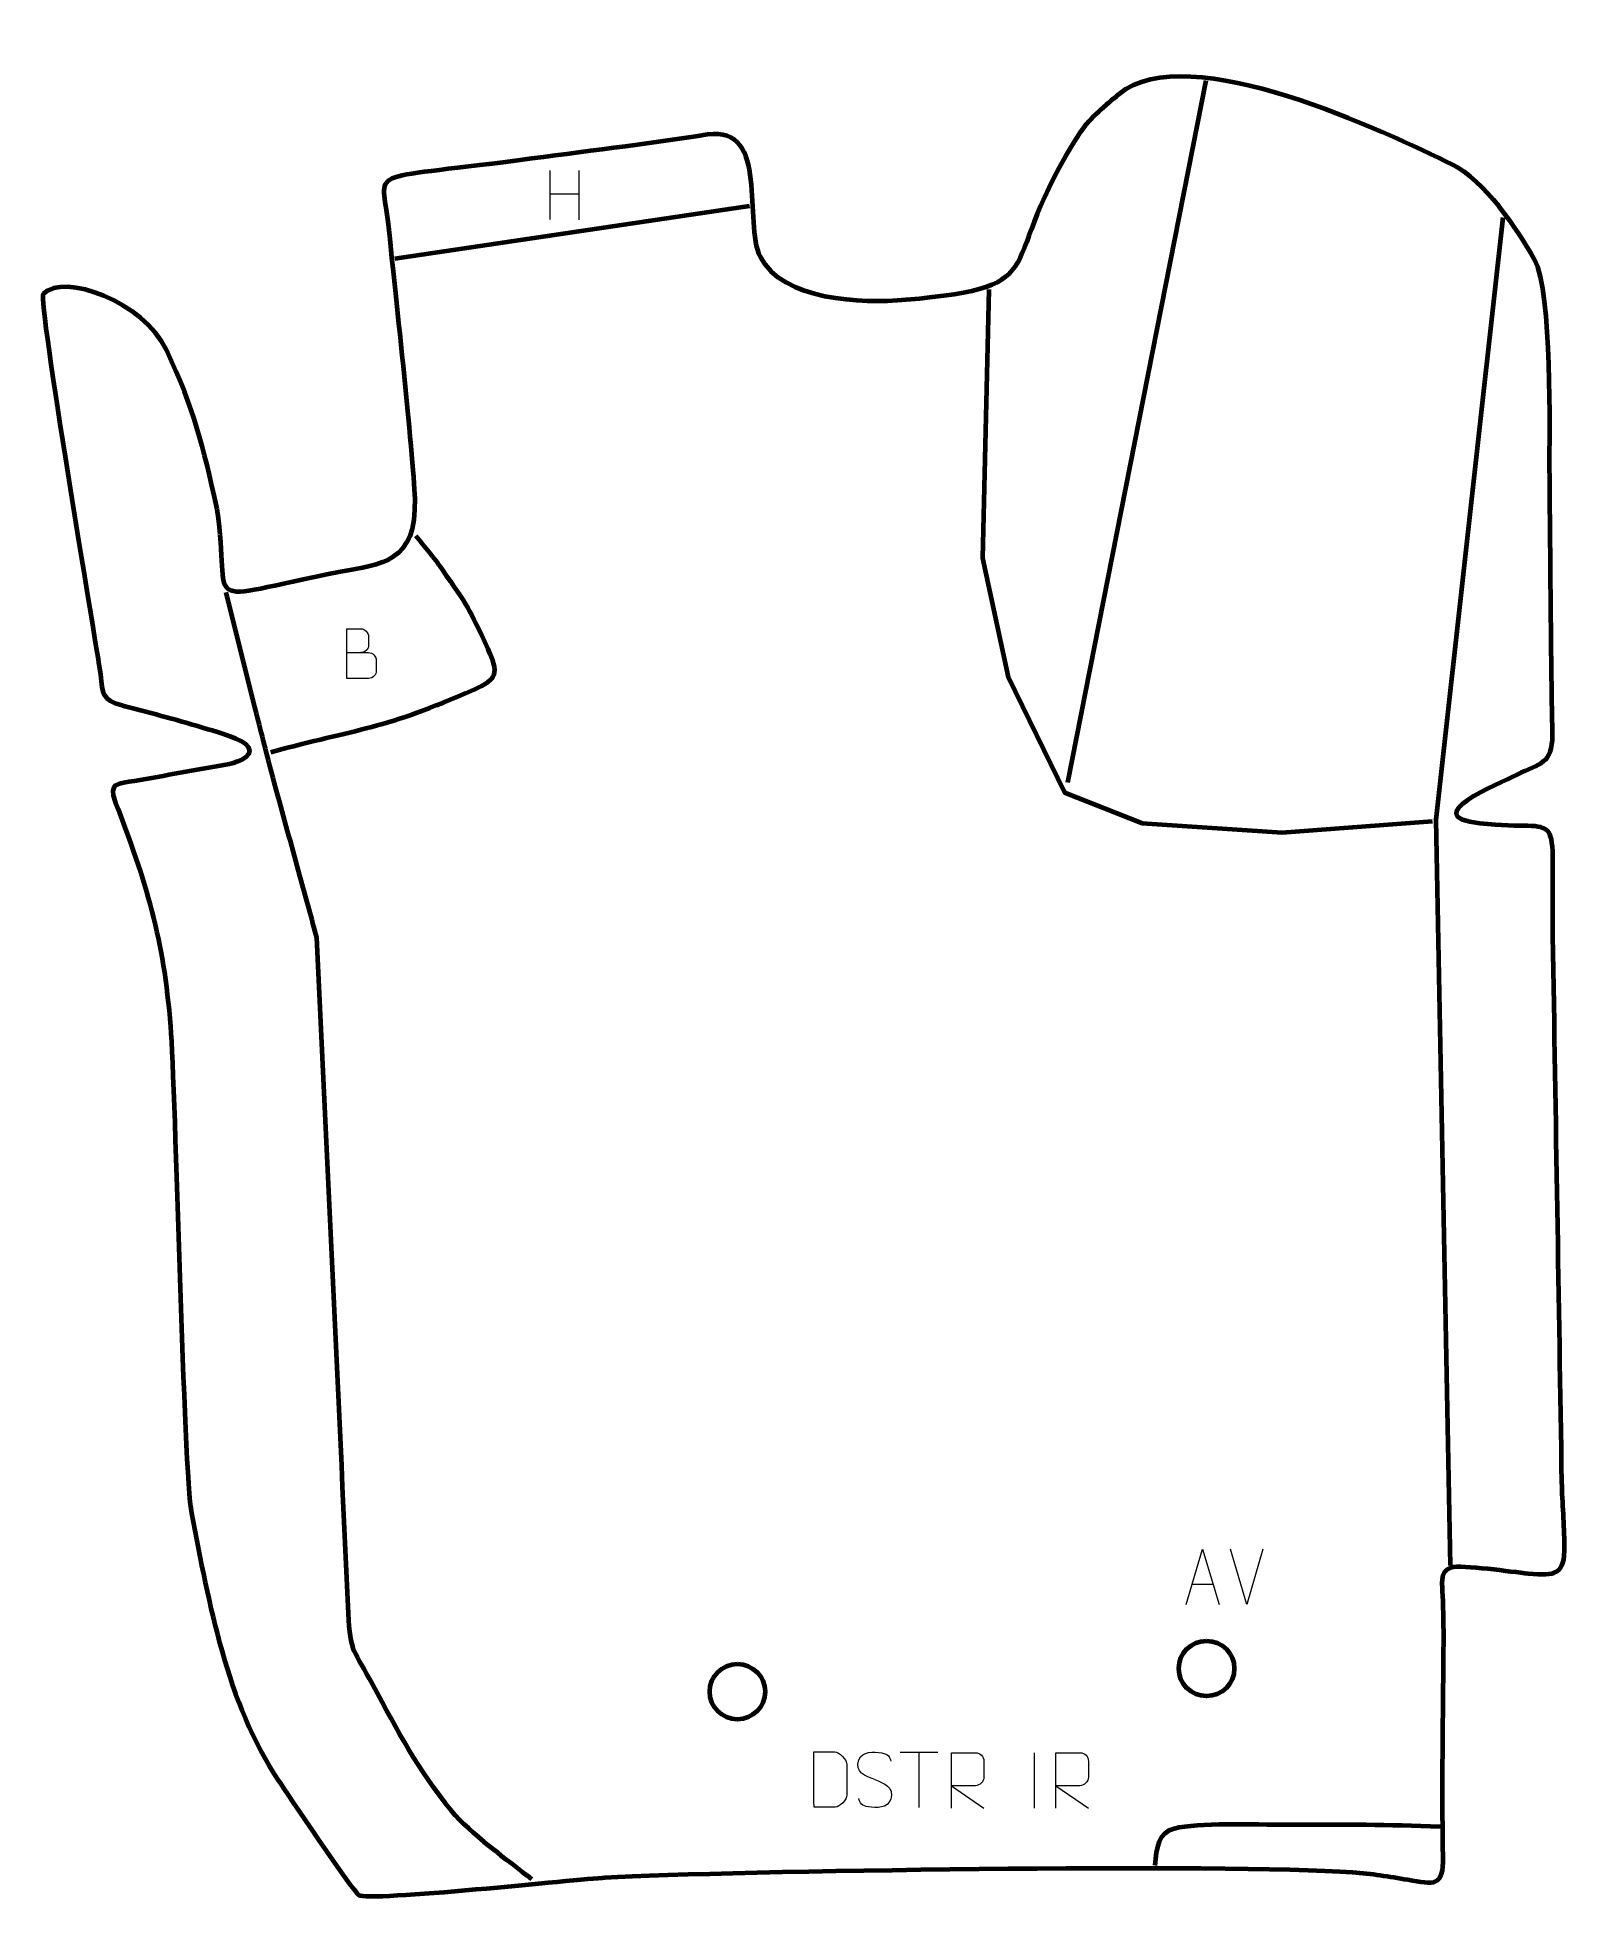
# Model space of a CAD drawing. Header units: millimetres. Extents: x -558 to 132, y -48 to 793.
import ezdxf

# ---------------------------------------------------------------- set-up
doc = ezdxf.new("R2010")
doc.units = ezdxf.units.MM
doc.header["$MEASUREMENT"] = 0
doc.layers.add('layer 2', color=7, linetype='Continuous')
doc.layers.add('layer 3', color=7, linetype='Continuous')

msp = doc.modelspace()

# ---------------------------------------------------------------- linework, layer by layer
at = {"layer": 'layer 2', "color": 242, "lineweight": 158}
msp.add_open_spline([(-476.9319, 580.5067), (-469.5796, 534.5699), (-488.6225, 539.011), (-421.2749, 552.1207), (-421.2749, 552.1207), (-402.8303, 555.7111), (-386.8815, 556.0567), (-387.7767, 585.2176), (-387.7767, 585.2176), (-388.3527, 603.9821), (-397.2774, 684.9235), (-399.7503, 708.9466), (-399.7503, 708.9466), (-402.4215, 734.8961), (-412.0643, 728.3372), (-340.2943, 737.9138), (-340.2943, 737.9138), (-312.1488, 741.6546), (-283.723, 745.0337), (-255.6904, 749.4042), (-255.6904, 749.4042), (-227.621, 753.6178), (-239.595, 709.5099), (-231.8734, 694.2732), (-231.8734, 694.2732), (-221.8487, 674.492), (-186.4147, 673.0205), (-166.3527, 674.8165), (-166.3527, 674.8165), (-96.2972, 681.0881), (-128.0526, 688.586), (-87.5278, 750.6297), (-87.5278, 750.6297), (-83.182, 757.1519), (-76.2071, 762.6409), (-70.1799, 767.648), (-70.1799, 767.648), (-39.2732, 793.3237), (51.1188, 750.2033), (79.9363, 735.934), (79.9363, 735.934), (94.7567, 728.5955), (109.3809, 707.0377), (117.1674, 693.0772), (117.1674, 693.0772), (125.5453, 678.0564), (123.8439, 613.4992), (123.9955, 598.7101), (123.9955, 598.7101), (124.4055, 558.6683), (124.5811, 518.5271), (125.3324, 478.4997), (125.3324, 478.4997), (125.3285, 465.5597), (119.7499, 465.8997), (109.3246, 460.7279), (109.3246, 460.7279), (100.965, 456.5734), (64.194, 441.879), (92.5199, 438.6731), (92.5199, 438.6731), (132.1547, 434.1873), (124.4601, 449.8058), (125.5225, 387.9014), (125.5225, 387.9014), (126.8623, 305.7335), (128.202, 223.5656), (129.5418, 141.3977), (129.5418, 141.3977), (129.7711, 131.877), (130.6369, 122.1566), (130.7453, 112.7727), (130.7453, 112.7727), (130.8964, 99.6903), (126.7335, 99.2741), (114.3615, 100.3783), (114.3615, 100.3783), (107.0912, 101.0272), (84.5574, 104.5223), (79.5309, 103.0708), (79.5309, 103.0708), (74.3612, 101.578), (75.6738, 94.614), (75.8692, 90.2884), (75.8692, 90.2884), (76.5014, 76.2896), (76.1389, 60.9144), (76.0209, 46.8125), (76.0209, 46.8125), (75.8134, 22.0237), (75.4434, -2.7228), (76.006, -27.5127), (76.006, -27.5127), (76.3223, -41.1039), (71.9375, -39.9153), (60.0418, -37.7937), (60.0418, -37.7937), (51.4656, -36.2642), (43.823, -35.0977), (35.0863, -34.4226), (35.0863, -34.4226), (-20.9667, -30.427), (-245.5377, -33.7206), (-301.993, -36.8504), (-301.993, -36.8504), (-313.4316, -37.4845), (-408.6952, -47.7547), (-412.9852, -44.7569), (-412.9852, -44.7569), (-415.8298, -42.7691), (-446.0511, 2.1821), (-449.0337, 6.6586), (-449.0337, 6.6586), (-472.9895, 42.615), (-480.3054, 86.3573), (-488.4659, 127.4532), (-488.4659, 127.4532), (-492.0489, 145.4973), (-495.7248, 319.691), (-497.9172, 347.0604), (-497.9172, 347.0604), (-501.1113, 386.9346), (-508.8358, 411.9195), (-522.8492, 448.4579), (-522.8492, 448.4579), (-526.1249, 456.9991), (-521.5087, 456.5537), (-514.1033, 457.8117), (-514.1033, 457.8117), (-500.3888, 460.2108), (-486.6909, 462.6636), (-472.9719, 465.0578), (-472.9719, 465.0578), (-469.7836, 465.6142), (-460.0018, 468.2016), (-462.8233, 473.1651), (-462.8233, 473.1651), (-464.9406, 476.8896), (-476.7122, 479.8902), (-481.1271, 481.2687), (-481.1271, 481.2687), (-493.4442, 485.1147), (-505.9616, 488.2947), (-518.4248, 491.6243), (-518.4248, 491.6243), (-518.4248, 491.6243), (-519.3312, 491.8664), (-519.3312, 491.8664), (-519.3312, 491.8664), (-519.3312, 491.8664), (-519.7428, 491.977), (-519.7428, 491.977), (-519.7428, 491.977), (-529.0507, 494.4898), (-528.3223, 497.1277), (-529.5382, 505.8978), (-529.5382, 505.8978), (-531.72, 521.6349), (-557.9662, 674.7176), (-555.2464, 677.5877), (-555.2464, 677.5877), (-546.3019, 687.0263), (-509.8098, 674.1141), (-499.7064, 652.2555), (-499.7064, 652.2555), (-486.9074, 624.5649), (-483.4292, 610.0841), (-476.9319, 580.5067)], degree=3, knots=[0, 0, 0, 0, 0.02325581, 0.02325581, 0.02325581, 0.02325581, 0.04651163, 0.04651163, 0.04651163, 0.04651163, 0.06976744, 0.06976744, 0.06976744, 0.06976744, 0.09302326, 0.09302326, 0.09302326, 0.09302326, 0.11627907, 0.11627907, 0.11627907, 0.11627907, 0.13953488, 0.13953488, 0.13953488, 0.13953488, 0.1627907, 0.1627907, 0.1627907, 0.1627907, 0.18604651, 0.18604651, 0.18604651, 0.18604651, 0.20930233, 0.20930233, 0.20930233, 0.20930233, 0.23255814, 0.23255814, 0.23255814, 0.23255814, 0.25581395, 0.25581395, 0.25581395, 0.25581395, 0.27906977, 0.27906977, 0.27906977, 0.27906977, 0.30232558, 0.30232558, 0.30232558, 0.30232558, 0.3255814, 0.3255814, 0.3255814, 0.3255814, 0.34883721, 0.34883721, 0.34883721, 0.34883721, 0.37209302, 0.37209302, 0.37209302, 0.37209302, 0.39534884, 0.39534884, 0.39534884, 0.39534884, 0.41860465, 0.41860465, 0.41860465, 0.41860465, 0.44186047, 0.44186047, 0.44186047, 0.44186047, 0.46511628, 0.46511628, 0.46511628, 0.46511628, 0.48837209, 0.48837209, 0.48837209, 0.48837209, 0.51162791, 0.51162791, 0.51162791, 0.51162791, 0.53488372, 0.53488372, 0.53488372, 0.53488372, 0.55813953, 0.55813953, 0.55813953, 0.55813953, 0.58139535, 0.58139535, 0.58139535, 0.58139535, 0.60465116, 0.60465116, 0.60465116, 0.60465116, 0.62790698, 0.62790698, 0.62790698, 0.62790698, 0.65116279, 0.65116279, 0.65116279, 0.65116279, 0.6744186, 0.6744186, 0.6744186, 0.6744186, 0.69767442, 0.69767442, 0.69767442, 0.69767442, 0.72093023, 0.72093023, 0.72093023, 0.72093023, 0.74418605, 0.74418605, 0.74418605, 0.74418605, 0.76744186, 0.76744186, 0.76744186, 0.76744186, 0.79069767, 0.79069767, 0.79069767, 0.79069767, 0.81395349, 0.81395349, 0.81395349, 0.81395349, 0.8372093, 0.8372093, 0.8372093, 0.8372093, 0.86046512, 0.86046512, 0.86046512, 0.86046512, 0.88372093, 0.88372093, 0.88372093, 0.88372093, 0.90697674, 0.90697674, 0.90697674, 0.90697674, 0.93023256, 0.93023256, 0.93023256, 0.93023256, 0.95348837, 0.95348837, 0.95348837, 0.95348837, 1, 1, 1, 1], dxfattribs=at)
at = {"layer": 'layer 3', "color": 140, "lineweight": 158}
for points in [[(-30.9898, 773.782), (-30.9898, 773.782), (-93.3665, 457.0753), (-93.3665, 457.0753)], [(-396.7084, 693.5479), (-396.7084, 693.5479), (-236.7678, 717.2281), (-236.7678, 717.2281)]]:
    msp.add_open_spline(points, degree=3, dxfattribs=at)
at = {"layer": 'layer 3', "color": 250, "lineweight": 9}
for points in [[(-326.9014, 733.3005), (-326.9014, 733.3005), (-326.9014, 711.1078), (-326.9014, 711.1078)], [(-313.7857, 733.3005), (-313.7857, 733.3005), (-313.7857, 710.9502), (-313.7857, 710.9502)], [(-326.8839, 722.6581), (-326.8839, 722.6581), (-313.7857, 722.6581), (-313.7857, 722.6581)], [(-12.5986, 86.2614), (-12.5986, 86.2614), (-19.9204, 111.215), (-19.9204, 111.215)], [(-5.2767, 111.215), (-5.2767, 111.215), (-12.5985, 86.2614), (-12.5985, 86.2614)], [(-37.2355, 95.5181), (-37.2355, 95.5181), (-27.7398, 95.5181), (-27.7398, 95.5181)], [(-168.8265, 19.6969), (-168.8265, 19.6969), (-151.8393, 19.6969), (-151.8393, 19.6969)], [(-160.3327, -5.2331), (-160.3327, -5.2331), (-160.3327, 19.7205), (-160.3327, 19.7205)], [(-108.4184, 19.4511), (-108.4184, 19.4511), (-108.4184, -5.523), (-108.4184, -5.523)]]:
    msp.add_open_spline(points, degree=3, dxfattribs=at)
at = {"layer": 'layer 3', "color": 140, "lineweight": 158}
for points, knots in [([(102.891, 712.0022), (102.891, 712.0022), (72.7285, 440.275), (72.7285, 440.275), (72.7285, 440.275), (72.7285, 440.275), (79.21, 103.8666), (79.21, 103.8666)], [0, 0, 0, 0, 0.33333333, 0.33333333, 0.33333333, 0.33333333, 1, 1, 1, 1]), ([(-128.8207, 679.5899), (-128.8207, 679.5899), (-131.7311, 558.4106), (-131.7311, 558.4106), (-131.7311, 558.4106), (-131.7311, 558.4106), (-120.0894, 504.7002), (-120.0894, 504.7002), (-120.0894, 504.7002), (-120.0894, 504.7002), (-94.6894, 452.5772), (-94.6894, 452.5772), (-94.6894, 452.5772), (-94.6894, 452.5772), (-59.7644, 438.8189), (-59.7644, 438.8189), (-59.7644, 438.8189), (-59.7644, 438.8189), (3.471, 434.5856), (3.471, 434.5856), (3.471, 434.5856), (3.471, 434.5856), (71.2046, 439.6787), (71.2046, 439.6787)], [0, 0, 0, 0, 0.14285714, 0.14285714, 0.14285714, 0.14285714, 0.28571429, 0.28571429, 0.28571429, 0.28571429, 0.42857143, 0.42857143, 0.42857143, 0.42857143, 0.57142857, 0.57142857, 0.57142857, 0.57142857, 0.71428571, 0.71428571, 0.71428571, 0.71428571, 1, 1, 1, 1]), ([(-452.6706, 470.899), (-413.7923, 481.3542), (-400.7757, 481.4206), (-361.0337, 499.0824), (-361.0337, 499.0824), (-350.2024, 503.896), (-349.7833, 506.4084), (-354.6966, 517.3233), (-354.6966, 517.3233), (-363.1212, 536.0386), (-363.7741, 536.4538), (-375.4368, 553.4108), (-375.4368, 553.4108), (-379.0558, 558.6726), (-383.3632, 563.4473), (-387.3179, 568.464)], [0, 0, 0, 0, 0.2, 0.2, 0.2, 0.2, 0.4, 0.4, 0.4, 0.4, 0.6, 0.6, 0.6, 0.6, 1, 1, 1, 1]), ([(-472.9083, 542.9996), (-472.9083, 542.9996), (-459.966, 491.1412), (-459.966, 491.1412), (-459.966, 491.1412), (-456.395, 476.8323), (-452.8418, 462.9193), (-448.9327, 448.6893), (-448.9327, 448.6893), (-445.6531, 436.7508), (-442.3735, 424.8122), (-439.0939, 412.8736), (-439.0939, 412.8736), (-436.7394, 404.3024), (-434.3848, 395.7311), (-432.0302, 387.1598), (-432.0302, 387.1598), (-427.2887, 285.5323), (-422.3874, 183.9143), (-417.8164, 82.2786), (-417.8164, 82.2786), (-417.0315, 64.8266), (-414.8939, 65.1792), (-406.8491, 50.2385), (-406.8491, 50.2385), (-395.3189, 28.8253), (-386.7277, 12.3211), (-371.1501, -6.8153), (-371.1501, -6.8153), (-363.0649, -16.7141), (-345.6872, -28.9926), (-335.0611, -37.6289)], [0, 0, 0, 0, 0.11111111, 0.11111111, 0.11111111, 0.11111111, 0.22222222, 0.22222222, 0.22222222, 0.22222222, 0.33333333, 0.33333333, 0.33333333, 0.33333333, 0.44444444, 0.44444444, 0.44444444, 0.44444444, 0.55555556, 0.55555556, 0.55555556, 0.55555556, 0.66666667, 0.66666667, 0.66666667, 0.66666667, 0.77777778, 0.77777778, 0.77777778, 0.77777778, 1, 1, 1, 1]), ([(-53.8091, -31.3454), (-53.5381, -23.3233), (-51.8969, -16.2657), (-45.2528, -14.667), (-45.2528, -14.667), (-33.953, -11.9479), (-10.8476, -12.9772), (6.9128, -12.9149), (6.9128, -12.9149), (32.2786, -12.826), (50.4289, -12.9357), (74.7727, -13.7657)], [0, 0, 0, 0, 0.25, 0.25, 0.25, 0.25, 0.5, 0.5, 0.5, 0.5, 1, 1, 1, 1])]:
    msp.add_open_spline(points, degree=3, knots=knots, dxfattribs=at)
at = {"layer": 'layer 3', "color": 250, "lineweight": 9}
for points, knots in [([(-418.3833, 515.7325), (-415.1243, 515.7329), (-411.8649, 515.7329), (-408.6052, 515.7325), (-408.6052, 515.7325), (-406.8359, 515.717), (-405.113, 514.162), (-405.113, 512.3262), (-405.113, 512.3262), (-405.1133, 511.3154), (-405.1133, 508.5841), (-405.113, 507.573), (-405.113, 507.573), (-405.0971, 505.9089), (-406.4784, 504.1051), (-408.5578, 504.1203), (-408.5578, 504.1203), (-411.8178, 504.1206), (-415.0775, 504.1206), (-418.3368, 504.1203), (-418.3368, 504.1203), (-418.3368, 511.5707), (-418.3368, 519.0208), (-418.3368, 526.4706), (-418.3368, 526.4706), (-416.2107, 526.4706), (-414.0843, 526.4706), (-411.9578, 526.4706), (-411.9578, 526.4706), (-410.4523, 526.4864), (-408.5743, 524.7752), (-408.5584, 523.0175), (-408.5584, 523.0175), (-408.5588, 521.1669), (-408.5588, 521.0362), (-408.5584, 519.1853), (-408.5584, 519.1853), (-408.543, 517.3347), (-410.2039, 515.717), (-412.0043, 515.7325)], [0, 0, 0, 0, 0.09090909, 0.09090909, 0.09090909, 0.09090909, 0.18181818, 0.18181818, 0.18181818, 0.18181818, 0.27272727, 0.27272727, 0.27272727, 0.27272727, 0.36363636, 0.36363636, 0.36363636, 0.36363636, 0.45454545, 0.45454545, 0.45454545, 0.45454545, 0.54545455, 0.54545455, 0.54545455, 0.54545455, 0.63636364, 0.63636364, 0.63636364, 0.63636364, 0.72727273, 0.72727273, 0.72727273, 0.72727273, 0.81818182, 0.81818182, 0.81818182, 0.81818182, 1, 1, 1, 1]), ([(-39.9581, 86.2687), (-39.9581, 86.2687), (-32.5871, 111.2222), (-32.5871, 111.2222), (-32.5871, 111.2222), (-32.5871, 111.2222), (-25.0172, 86.2687), (-25.0172, 86.2687)], [0, 0, 0, 0, 0.33333333, 0.33333333, 0.33333333, 0.33333333, 1, 1, 1, 1]), ([(-207.7198, -5.0311), (-205.388, -5.0307), (-200.4378, -5.0547), (-198.1063, -5.055), (-198.1063, -5.055), (-196.1813, -5.1604), (-192.8627, -1.6188), (-192.8739, 0.3985), (-192.8739, 0.3985), (-192.8743, 6.1686), (-192.8743, 8.3383), (-192.8739, 14.1076), (-192.8739, 14.1076), (-192.8782, 16.2457), (-196.2527, 19.9058), (-198.4051, 19.8923), (-198.4051, 19.8923), (-200.7308, 19.8923), (-205.4551, 19.8923), (-207.7812, 19.8923), (-207.7812, 19.8923), (-207.7808, 14.1454), (-207.7195, 0.7162), (-207.7198, -5.0311)], [0, 0, 0, 0, 0.14285714, 0.14285714, 0.14285714, 0.14285714, 0.28571429, 0.28571429, 0.28571429, 0.28571429, 0.42857143, 0.42857143, 0.42857143, 0.42857143, 0.57142857, 0.57142857, 0.57142857, 0.57142857, 0.71428571, 0.71428571, 0.71428571, 0.71428571, 1, 1, 1, 1]), ([(-180.3275, 7.4175), (-184.5758, 8.8879), (-189.4839, 10.6837), (-187.4788, 16.204), (-187.4788, 16.204), (-185.9753, 20.3439), (-180.7617, 19.9554), (-177.1581, 19.3543), (-177.1581, 19.3543), (-174.2975, 18.8772), (-173.4328, 17.664), (-173.1222, 15.5798)], [0, 0, 0, 0, 0.25, 0.25, 0.25, 0.25, 0.5, 0.5, 0.5, 0.5, 1, 1, 1, 1]), ([(-145.7504, -5.5127), (-145.7504, -5.5127), (-145.7504, 19.4408), (-145.7504, 19.4408), (-145.7504, 19.4408), (-142.1557, 19.4408), (-138.5602, 19.4408), (-134.965, 19.4408), (-134.965, 19.4408), (-132.6397, 19.4031), (-131.0824, 17.9131), (-131.0865, 15.5467), (-131.0865, 15.5467), (-131.0869, 13.5112), (-131.0869, 10.4518), (-131.0865, 8.4158), (-131.0865, 8.4158), (-131.093, 6.5403), (-132.9053, 4.5985), (-134.9148, 4.5794), (-134.9148, 4.5794), (-134.9148, 4.5794), (-145.7504, 4.5794), (-145.7504, 4.5794), (-145.7504, 4.5794), (-145.7504, 4.5794), (-131.0958, -5.5127), (-131.0958, -5.5127)], [0, 0, 0, 0, 0.125, 0.125, 0.125, 0.125, 0.25, 0.25, 0.25, 0.25, 0.375, 0.375, 0.375, 0.375, 0.5, 0.5, 0.5, 0.5, 0.625, 0.625, 0.625, 0.625, 0.75, 0.75, 0.75, 0.75, 1, 1, 1, 1]), ([(-98.6104, -5.5127), (-98.6104, -5.5127), (-98.6104, 19.4408), (-98.6104, 19.4408), (-98.6104, 19.4408), (-95.0157, 19.4408), (-91.4202, 19.4408), (-87.825, 19.4408), (-87.825, 19.4408), (-85.4997, 19.4031), (-83.9424, 17.9131), (-83.9465, 15.5467), (-83.9465, 15.5467), (-83.9469, 13.5112), (-83.9469, 10.4518), (-83.9465, 8.4158), (-83.9465, 8.4158), (-83.953, 6.5403), (-85.7653, 4.5985), (-87.7748, 4.5794), (-87.7748, 4.5794), (-87.7748, 4.5794), (-98.6104, 4.5794), (-98.6104, 4.5794), (-98.6104, 4.5794), (-98.6104, 4.5794), (-83.9558, -5.5127), (-83.9558, -5.5127)], [0, 0, 0, 0, 0.125, 0.125, 0.125, 0.125, 0.25, 0.25, 0.25, 0.25, 0.375, 0.375, 0.375, 0.375, 0.5, 0.5, 0.5, 0.5, 0.625, 0.625, 0.625, 0.625, 0.75, 0.75, 0.75, 0.75, 1, 1, 1, 1]), ([(-180.3275, 7.4174), (-176.3089, 5.7707), (-171.2794, 3.8824), (-173.1134, -1.4779), (-173.1134, -1.4779), (-174.5732, -5.7443), (-179.484, -5.4876), (-183.2101, -4.9329), (-183.2101, -4.9329), (-185.9601, -4.5231), (-187.181, -3.3096), (-187.559, -1.1974)], [0, 0, 0, 0, 0.25, 0.25, 0.25, 0.25, 0.5, 0.5, 0.5, 0.5, 1, 1, 1, 1])]:
    msp.add_open_spline(points, degree=3, knots=knots, dxfattribs=at)
at = {"layer": 'layer 3', "color": 250, "lineweight": 200}
for points in [[(-30.7088, 69.9533), (-37.6124, 69.9533), (-43.2088, 64.3569), (-43.2088, 57.4533), (-43.2088, 57.4533), (-43.2088, 50.5498), (-37.6124, 44.9533), (-30.7088, 44.9533), (-30.7088, 44.9533), (-23.8053, 44.9533), (-18.2088, 50.5497), (-18.2088, 57.4533), (-18.2088, 57.4533), (-18.2088, 64.3568), (-23.8052, 69.9533), (-30.7088, 69.9533)], [(-30.7088, 69.9533), (-37.6124, 69.9533), (-43.2088, 64.3569), (-43.2088, 57.4533), (-43.2088, 57.4533), (-43.2088, 50.5498), (-37.6124, 44.9533), (-30.7088, 44.9533), (-30.7088, 44.9533), (-23.8053, 44.9533), (-18.2088, 50.5497), (-18.2088, 57.4532), (-18.2088, 57.4532), (-18.2088, 64.3568), (-23.8052, 69.9533), (-30.7088, 69.9533)], [(-30.7088, 69.9533), (-37.6124, 69.9533), (-43.2088, 64.3568), (-43.2088, 57.4533), (-43.2088, 57.4533), (-43.2088, 50.5497), (-37.6124, 44.9533), (-30.7088, 44.9533), (-30.7088, 44.9533), (-23.8053, 44.9533), (-18.2088, 50.5497), (-18.2088, 57.4532), (-18.2088, 57.4532), (-18.2088, 64.3568), (-23.8052, 69.9533), (-30.7088, 69.9533)], [(-30.7088, 69.9533), (-37.6124, 69.9533), (-43.2088, 64.3568), (-43.2088, 57.4533), (-43.2088, 57.4533), (-43.2088, 50.5497), (-37.6124, 44.9533), (-30.7088, 44.9533), (-30.7088, 44.9533), (-23.8053, 44.9532), (-18.2088, 50.5497), (-18.2088, 57.4532), (-18.2088, 57.4532), (-18.2088, 64.3568), (-23.8052, 69.9533), (-30.7088, 69.9533)], [(-30.7088, 69.9532), (-37.6124, 69.9532), (-43.2088, 64.3568), (-43.2088, 57.4533), (-43.2088, 57.4533), (-43.2088, 50.5497), (-37.6124, 44.9533), (-30.7088, 44.9532), (-30.7088, 44.9532), (-23.8053, 44.9532), (-18.2088, 50.5496), (-18.2088, 57.4532), (-18.2088, 57.4532), (-18.2088, 64.3568), (-23.8052, 69.9532), (-30.7088, 69.9532)], [(-30.7088, 69.9532), (-37.6124, 69.9532), (-43.2088, 64.3568), (-43.2088, 57.4533), (-43.2088, 57.4533), (-43.2088, 50.5497), (-37.6124, 44.9533), (-30.7088, 44.9532), (-30.7088, 44.9532), (-23.8053, 44.9532), (-18.2088, 50.5496), (-18.2088, 57.4532), (-18.2088, 57.4532), (-18.2088, 64.3568), (-23.8052, 69.9532), (-30.7088, 69.9532)], [(-30.7088, 69.9532), (-37.6124, 69.9532), (-43.2088, 64.3568), (-43.2088, 57.4532), (-43.2088, 57.4532), (-43.2088, 50.5497), (-37.6124, 44.9532), (-30.7088, 44.9532), (-30.7088, 44.9532), (-23.8053, 44.9532), (-18.2088, 50.5496), (-18.2088, 57.4532), (-18.2088, 57.4532), (-18.2088, 64.3567), (-23.8052, 69.9532), (-30.7088, 69.9532)], [(-30.7088, 69.9532), (-37.6124, 69.9532), (-43.2088, 64.3568), (-43.2088, 57.4532), (-43.2088, 57.4532), (-43.2088, 50.5497), (-37.6124, 44.9532), (-30.7088, 44.9532), (-30.7088, 44.9532), (-23.8053, 44.9532), (-18.2088, 50.5496), (-18.2088, 57.4532), (-18.2088, 57.4532), (-18.2088, 64.3567), (-23.8052, 69.9532), (-30.7088, 69.9532)], [(-30.7088, 69.9532), (-37.6124, 69.9532), (-43.2088, 64.3568), (-43.2088, 57.4532), (-43.2088, 57.4532), (-43.2088, 50.5497), (-37.6124, 44.9532), (-30.7088, 44.9532), (-30.7088, 44.9532), (-23.8053, 44.9532), (-18.2088, 50.5496), (-18.2088, 57.4531), (-18.2088, 57.4531), (-18.2088, 64.3567), (-23.8052, 69.9532), (-30.7088, 69.9532)], [(-30.7088, 69.9532), (-37.6124, 69.9532), (-43.2088, 64.3568), (-43.2088, 57.4532), (-43.2088, 57.4532), (-43.2088, 50.5496), (-37.6124, 44.9532), (-30.7088, 44.9532), (-30.7088, 44.9532), (-23.8053, 44.9532), (-18.2088, 50.5496), (-18.2088, 57.4531), (-18.2088, 57.4531), (-18.2088, 64.3567), (-23.8052, 69.9532), (-30.7088, 69.9532)], [(-30.7088, 69.9532), (-37.6124, 69.9532), (-43.2088, 64.3567), (-43.2088, 57.4532), (-43.2088, 57.4532), (-43.2088, 50.5496), (-37.6124, 44.9532), (-30.7088, 44.9532), (-30.7088, 44.9532), (-23.8053, 44.9531), (-18.2088, 50.5496), (-18.2088, 57.4531), (-18.2088, 57.4531), (-18.2088, 64.3567), (-23.8052, 69.9532), (-30.7088, 69.9532)], [(-30.7088, 69.9532), (-37.6124, 69.9532), (-43.2088, 64.3567), (-43.2088, 57.4532), (-43.2088, 57.4532), (-43.2088, 50.5496), (-37.6124, 44.9532), (-30.7088, 44.9532), (-30.7088, 44.9532), (-23.8053, 44.9531), (-18.2088, 50.5496), (-18.2088, 57.4531), (-18.2088, 57.4531), (-18.2088, 64.3567), (-23.8052, 69.9532), (-30.7088, 69.9532)], [(-30.7088, 69.9531), (-37.6124, 69.9531), (-43.2088, 64.3567), (-43.2088, 57.4532), (-43.2088, 57.4532), (-43.2088, 50.5496), (-37.6124, 44.9532), (-30.7088, 44.9531), (-30.7088, 44.9531), (-23.8053, 44.9531), (-18.2088, 50.5495), (-18.2088, 57.4531), (-18.2088, 57.4531), (-18.2088, 64.3567), (-23.8052, 69.9531), (-30.7088, 69.9531)], [(-30.7088, 69.9531), (-37.6124, 69.9531), (-43.2088, 64.3567), (-43.2088, 57.4531), (-43.2088, 57.4531), (-43.2088, 50.5496), (-37.6124, 44.9531), (-30.7088, 44.9531), (-30.7088, 44.9531), (-23.8053, 44.9531), (-18.2088, 50.5495), (-18.2088, 57.4531), (-18.2088, 57.4531), (-18.2088, 64.3567), (-23.8052, 69.9531), (-30.7088, 69.9531)], [(-30.7088, 69.9531), (-37.6124, 69.9531), (-43.2088, 64.3567), (-43.2088, 57.4531), (-43.2088, 57.4531), (-43.2088, 50.5496), (-37.6124, 44.9531), (-30.7088, 44.9531), (-30.7088, 44.9531), (-23.8053, 44.9531), (-18.2088, 50.5495), (-18.2088, 57.4531), (-18.2088, 57.4531), (-18.2088, 64.3566), (-23.8052, 69.9531), (-30.7088, 69.9531)], [(-30.7088, 69.9531), (-37.6124, 69.9531), (-43.2088, 64.3567), (-43.2088, 57.4531), (-43.2088, 57.4531), (-43.2088, 50.5496), (-37.6124, 44.9531), (-30.7088, 44.9531), (-30.7088, 44.9531), (-23.8053, 44.9531), (-18.2088, 50.5495), (-18.2088, 57.4531), (-18.2088, 57.4531), (-18.2088, 64.3566), (-23.8052, 69.9531), (-30.7088, 69.9531)], [(-30.7088, 69.9531), (-37.6124, 69.9531), (-43.2088, 64.3567), (-43.2088, 57.4531), (-43.2088, 57.4531), (-43.2088, 50.5496), (-37.6124, 44.9531), (-30.7088, 44.9531), (-30.7088, 44.9531), (-23.8053, 44.9531), (-18.2088, 50.5495), (-18.2088, 57.453), (-18.2088, 57.453), (-18.2088, 64.3566), (-23.8052, 69.9531), (-30.7088, 69.9531)], [(-30.7088, 69.9531), (-37.6124, 69.9531), (-43.2088, 64.3566), (-43.2088, 57.4531), (-43.2088, 57.4531), (-43.2088, 50.5495), (-37.6124, 44.9531), (-30.7088, 44.9531), (-30.7088, 44.9531), (-23.8053, 44.9531), (-18.2088, 50.5495), (-18.2088, 57.453), (-18.2088, 57.453), (-18.2088, 64.3566), (-23.8052, 69.9531), (-30.7088, 69.9531)], [(-30.7088, 69.9531), (-37.6124, 69.9531), (-43.2088, 64.3566), (-43.2088, 57.4531), (-43.2088, 57.4531), (-43.2088, 50.5495), (-37.6124, 44.9531), (-30.7088, 44.9531), (-30.7088, 44.9531), (-23.8053, 44.953), (-18.2088, 50.5495), (-18.2088, 57.453), (-18.2088, 57.453), (-18.2088, 64.3566), (-23.8052, 69.9531), (-30.7088, 69.9531)], [(-30.7088, 69.953), (-37.6124, 69.953), (-43.2088, 64.3566), (-43.2088, 57.4531), (-43.2088, 57.4531), (-43.2088, 50.5495), (-37.6124, 44.9531), (-30.7088, 44.953), (-30.7088, 44.953), (-23.8053, 44.953), (-18.2088, 50.5494), (-18.2088, 57.453), (-18.2088, 57.453), (-18.2088, 64.3566), (-23.8052, 69.953), (-30.7088, 69.953)], [(-30.7088, 69.953), (-37.6124, 69.953), (-43.2088, 64.3566), (-43.2088, 57.4531), (-43.2088, 57.4531), (-43.2088, 50.5495), (-37.6124, 44.9531), (-30.7088, 44.953), (-30.7088, 44.953), (-23.8053, 44.953), (-18.2088, 50.5494), (-18.2088, 57.453), (-18.2088, 57.453), (-18.2088, 64.3566), (-23.8052, 69.953), (-30.7088, 69.953)], [(-242.2428, 59.5021), (-249.1464, 59.5021), (-254.7428, 53.9057), (-254.7428, 47.0021), (-254.7428, 47.0021), (-254.7428, 40.0986), (-249.1464, 34.5021), (-242.2428, 34.5021), (-242.2428, 34.5021), (-235.3393, 34.5021), (-229.7428, 40.0985), (-229.7428, 47.0021), (-229.7428, 47.0021), (-229.7428, 53.9056), (-235.3392, 59.5021), (-242.2428, 59.5021)], [(-242.2428, 59.5021), (-249.1464, 59.5021), (-254.7428, 53.9057), (-254.7428, 47.0021), (-254.7428, 47.0021), (-254.7428, 40.0986), (-249.1464, 34.5021), (-242.2428, 34.5021), (-242.2428, 34.5021), (-235.3393, 34.5021), (-229.7428, 40.0985), (-229.7428, 47.002), (-229.7428, 47.002), (-229.7428, 53.9056), (-235.3392, 59.5021), (-242.2428, 59.5021)], [(-242.2428, 59.5021), (-249.1464, 59.5021), (-254.7428, 53.9056), (-254.7428, 47.0021), (-254.7428, 47.0021), (-254.7428, 40.0985), (-249.1464, 34.5021), (-242.2428, 34.5021), (-242.2428, 34.5021), (-235.3393, 34.5021), (-229.7428, 40.0985), (-229.7428, 47.002), (-229.7428, 47.002), (-229.7428, 53.9056), (-235.3392, 59.5021), (-242.2428, 59.5021)], [(-242.2428, 59.5021), (-249.1464, 59.5021), (-254.7428, 53.9056), (-254.7428, 47.0021), (-254.7428, 47.0021), (-254.7428, 40.0985), (-249.1464, 34.5021), (-242.2428, 34.5021), (-242.2428, 34.5021), (-235.3393, 34.502), (-229.7428, 40.0985), (-229.7428, 47.002), (-229.7428, 47.002), (-229.7428, 53.9056), (-235.3392, 59.5021), (-242.2428, 59.5021)], [(-242.2428, 59.502), (-249.1464, 59.502), (-254.7428, 53.9056), (-254.7428, 47.0021), (-254.7428, 47.0021), (-254.7428, 40.0985), (-249.1464, 34.5021), (-242.2428, 34.502), (-242.2428, 34.502), (-235.3393, 34.502), (-229.7428, 40.0984), (-229.7428, 47.002), (-229.7428, 47.002), (-229.7428, 53.9056), (-235.3392, 59.502), (-242.2428, 59.502)], [(-242.2428, 59.502), (-249.1464, 59.502), (-254.7428, 53.9056), (-254.7428, 47.0021), (-254.7428, 47.0021), (-254.7428, 40.0985), (-249.1464, 34.5021), (-242.2428, 34.502), (-242.2428, 34.502), (-235.3393, 34.502), (-229.7428, 40.0984), (-229.7428, 47.002), (-229.7428, 47.002), (-229.7428, 53.9056), (-235.3392, 59.502), (-242.2428, 59.502)], [(-242.2428, 59.502), (-249.1464, 59.502), (-254.7428, 53.9056), (-254.7428, 47.002), (-254.7428, 47.002), (-254.7428, 40.0985), (-249.1464, 34.502), (-242.2428, 34.502), (-242.2428, 34.502), (-235.3393, 34.502), (-229.7428, 40.0984), (-229.7428, 47.002), (-229.7428, 47.002), (-229.7428, 53.9055), (-235.3392, 59.502), (-242.2428, 59.502)], [(-242.2428, 59.502), (-249.1464, 59.502), (-254.7428, 53.9056), (-254.7428, 47.002), (-254.7428, 47.002), (-254.7428, 40.0985), (-249.1464, 34.502), (-242.2428, 34.502), (-242.2428, 34.502), (-235.3393, 34.502), (-229.7428, 40.0984), (-229.7428, 47.002), (-229.7428, 47.002), (-229.7428, 53.9055), (-235.3392, 59.502), (-242.2428, 59.502)], [(-242.2428, 59.502), (-249.1464, 59.502), (-254.7428, 53.9056), (-254.7428, 47.002), (-254.7428, 47.002), (-254.7428, 40.0985), (-249.1464, 34.502), (-242.2428, 34.502), (-242.2428, 34.502), (-235.3393, 34.502), (-229.7428, 40.0984), (-229.7428, 47.0019), (-229.7428, 47.0019), (-229.7428, 53.9055), (-235.3392, 59.502), (-242.2428, 59.502)], [(-242.2428, 59.502), (-249.1464, 59.502), (-254.7428, 53.9056), (-254.7428, 47.002), (-254.7428, 47.002), (-254.7428, 40.0984), (-249.1464, 34.502), (-242.2428, 34.502), (-242.2428, 34.502), (-235.3393, 34.502), (-229.7428, 40.0984), (-229.7428, 47.0019), (-229.7428, 47.0019), (-229.7428, 53.9055), (-235.3392, 59.502), (-242.2428, 59.502)], [(-242.2428, 59.502), (-249.1464, 59.502), (-254.7428, 53.9055), (-254.7428, 47.002), (-254.7428, 47.002), (-254.7428, 40.0984), (-249.1464, 34.502), (-242.2428, 34.502), (-242.2428, 34.502), (-235.3393, 34.5019), (-229.7428, 40.0984), (-229.7428, 47.0019), (-229.7428, 47.0019), (-229.7428, 53.9055), (-235.3392, 59.502), (-242.2428, 59.502)], [(-242.2428, 59.502), (-249.1464, 59.502), (-254.7428, 53.9055), (-254.7428, 47.002), (-254.7428, 47.002), (-254.7428, 40.0984), (-249.1464, 34.502), (-242.2428, 34.502), (-242.2428, 34.502), (-235.3393, 34.5019), (-229.7428, 40.0984), (-229.7428, 47.0019), (-229.7428, 47.0019), (-229.7428, 53.9055), (-235.3392, 59.502), (-242.2428, 59.502)], [(-242.2428, 59.5019), (-249.1464, 59.5019), (-254.7428, 53.9055), (-254.7428, 47.002), (-254.7428, 47.002), (-254.7428, 40.0984), (-249.1464, 34.502), (-242.2428, 34.5019), (-242.2428, 34.5019), (-235.3393, 34.5019), (-229.7428, 40.0983), (-229.7428, 47.0019), (-229.7428, 47.0019), (-229.7428, 53.9055), (-235.3392, 59.5019), (-242.2428, 59.5019)], [(-242.2428, 59.5019), (-249.1464, 59.5019), (-254.7428, 53.9055), (-254.7428, 47.0019), (-254.7428, 47.0019), (-254.7428, 40.0984), (-249.1464, 34.5019), (-242.2428, 34.5019), (-242.2428, 34.5019), (-235.3393, 34.5019), (-229.7428, 40.0983), (-229.7428, 47.0019), (-229.7428, 47.0019), (-229.7428, 53.9055), (-235.3392, 59.5019), (-242.2428, 59.5019)], [(-242.2428, 59.5019), (-249.1464, 59.5019), (-254.7428, 53.9055), (-254.7428, 47.0019), (-254.7428, 47.0019), (-254.7428, 40.0984), (-249.1464, 34.5019), (-242.2428, 34.5019), (-242.2428, 34.5019), (-235.3393, 34.5019), (-229.7428, 40.0983), (-229.7428, 47.0019), (-229.7428, 47.0019), (-229.7428, 53.9054), (-235.3392, 59.5019), (-242.2428, 59.5019)], [(-242.2428, 59.5019), (-249.1464, 59.5019), (-254.7428, 53.9055), (-254.7428, 47.0019), (-254.7428, 47.0019), (-254.7428, 40.0984), (-249.1464, 34.5019), (-242.2428, 34.5019), (-242.2428, 34.5019), (-235.3393, 34.5019), (-229.7428, 40.0983), (-229.7428, 47.0019), (-229.7428, 47.0019), (-229.7428, 53.9054), (-235.3392, 59.5019), (-242.2428, 59.5019)], [(-242.2428, 59.5019), (-249.1464, 59.5019), (-254.7428, 53.9055), (-254.7428, 47.0019), (-254.7428, 47.0019), (-254.7428, 40.0984), (-249.1464, 34.5019), (-242.2428, 34.5019), (-242.2428, 34.5019), (-235.3393, 34.5019), (-229.7428, 40.0983), (-229.7428, 47.0018), (-229.7428, 47.0018), (-229.7428, 53.9054), (-235.3392, 59.5019), (-242.2428, 59.5019)], [(-242.2428, 59.5019), (-249.1464, 59.5019), (-254.7428, 53.9054), (-254.7428, 47.0019), (-254.7428, 47.0019), (-254.7428, 40.0983), (-249.1464, 34.5019), (-242.2428, 34.5019), (-242.2428, 34.5019), (-235.3393, 34.5019), (-229.7428, 40.0983), (-229.7428, 47.0018), (-229.7428, 47.0018), (-229.7428, 53.9054), (-235.3392, 59.5019), (-242.2428, 59.5019)], [(-242.2428, 59.5019), (-249.1464, 59.5019), (-254.7428, 53.9054), (-254.7428, 47.0019), (-254.7428, 47.0019), (-254.7428, 40.0983), (-249.1464, 34.5019), (-242.2428, 34.5019), (-242.2428, 34.5019), (-235.3393, 34.5018), (-229.7428, 40.0983), (-229.7428, 47.0018), (-229.7428, 47.0018), (-229.7428, 53.9054), (-235.3392, 59.5019), (-242.2428, 59.5019)], [(-242.2428, 59.5018), (-249.1464, 59.5018), (-254.7428, 53.9054), (-254.7428, 47.0019), (-254.7428, 47.0019), (-254.7428, 40.0983), (-249.1464, 34.5019), (-242.2428, 34.5018), (-242.2428, 34.5018), (-235.3393, 34.5018), (-229.7428, 40.0982), (-229.7428, 47.0018), (-229.7428, 47.0018), (-229.7428, 53.9054), (-235.3392, 59.5018), (-242.2428, 59.5018)], [(-242.2428, 59.5018), (-249.1464, 59.5018), (-254.7428, 53.9054), (-254.7428, 47.0019), (-254.7428, 47.0019), (-254.7428, 40.0983), (-249.1464, 34.5019), (-242.2428, 34.5018), (-242.2428, 34.5018), (-235.3393, 34.5018), (-229.7428, 40.0982), (-229.7428, 47.0018), (-229.7428, 47.0018), (-229.7428, 53.9054), (-235.3392, 59.5018), (-242.2428, 59.5018)]]:
    msp.add_open_spline(points, degree=3, knots=[0, 0, 0, 0, 0.2, 0.2, 0.2, 0.2, 0.4, 0.4, 0.4, 0.4, 0.6, 0.6, 0.6, 0.6, 1, 1, 1, 1], dxfattribs=at)
for points in [[(-30.7088, 69.9533), (-30.7088, 69.9533), (-30.7088, 69.953), (-30.7088, 69.953)], [(-30.7088, 69.9533), (-30.7088, 69.9533), (-30.7088, 69.953), (-30.7088, 69.953)], [(-242.2428, 59.5021), (-242.2428, 59.5021), (-242.2428, 59.5018), (-242.2428, 59.5018)], [(-242.2428, 59.5021), (-242.2428, 59.5021), (-242.2428, 59.5018), (-242.2428, 59.5018)], [(-43.2088, 57.4533), (-43.2088, 57.4533), (-43.2088, 57.4531), (-43.2088, 57.4531)], [(-18.2088, 57.4533), (-18.2088, 57.4533), (-18.2088, 57.453), (-18.2088, 57.453)], [(-254.7428, 47.0021), (-254.7428, 47.0021), (-254.7428, 47.0019), (-254.7428, 47.0019)], [(-229.7428, 47.0021), (-229.7428, 47.0021), (-229.7428, 47.0018), (-229.7428, 47.0018)], [(-30.7088, 44.9533), (-30.7088, 44.9533), (-30.7088, 44.953), (-30.7088, 44.953)], [(-242.2428, 34.5021), (-242.2428, 34.5021), (-242.2428, 34.5018), (-242.2428, 34.5018)]]:
    msp.add_open_spline(points, degree=3, dxfattribs=at)

doc.saveas('drawing.dxf')
